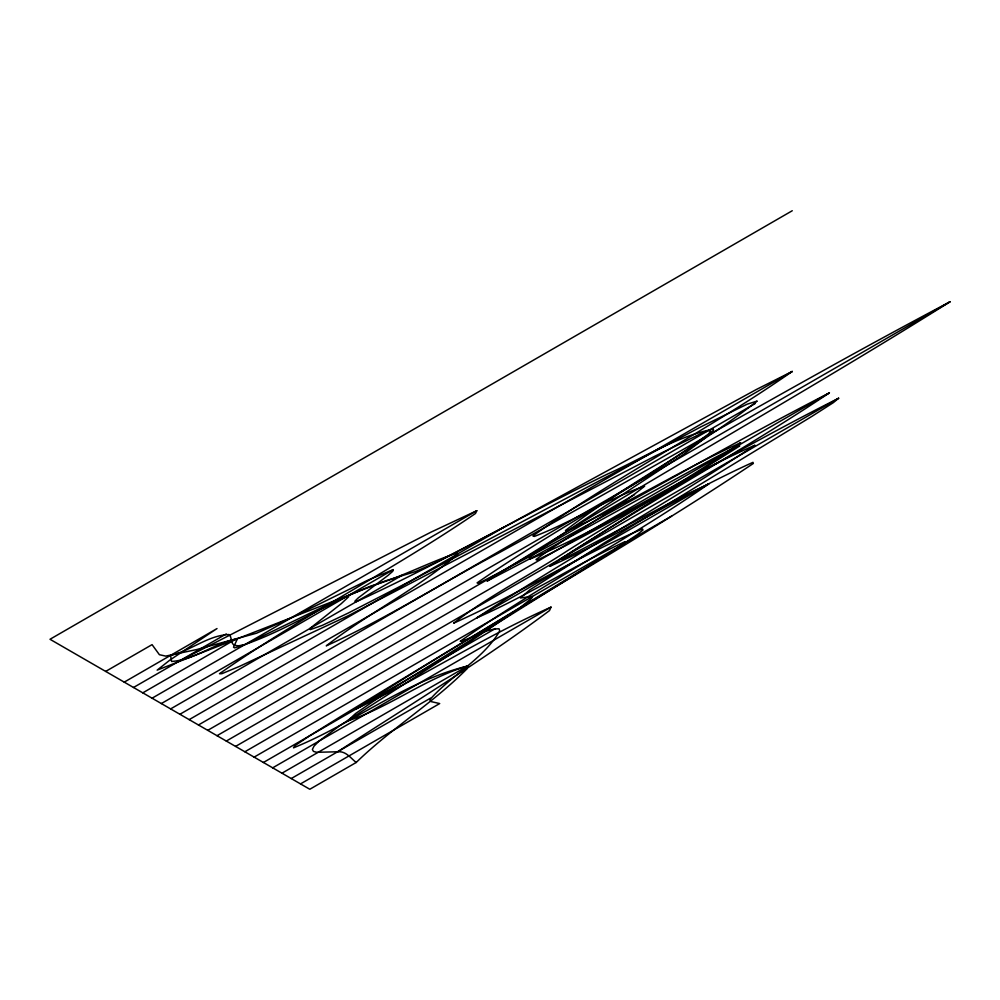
<?xml version="1.0" encoding="UTF-8"?>
<svg xmlns="http://www.w3.org/2000/svg" width="1000" height="1000" viewBox="0 0 1000 1000"><rect width="100%" height="100%" fill="white"/><g stroke="black" fill="none" stroke-linecap="round" stroke-linejoin="round"><path stroke-width="1.5" d="M105.675 671.413L152.062 644.638L159.4 654.7L165.712 656.112L196.8 649.525L256.588 633.2L291.238 617.85L367.825 580.175L393.3 569.637L392.688 571.362L388.075 575.375L358.113 598.013L354.875 601.213L356.188 601.775C441.7 562.587 523.263 515.175 607.812 473.913C642.5 458.387 675.7 436.763 713.263 429.1L713.575 430.262C638.375 486.35 554.288 529.6 477.088 582.863L478.762 583.237C597.025 522.413 711.075 453.612 829.388 392.863C738.288 453.875 641.087 505.662 549.738 566.375C619.15 535.612 683.575 493.512 752.987 462.337L753.337 463.462C623.975 549.963 486.938 624.538 356.188 708.913C422.137 677.113 483.975 636.763 551.025 607.137L549.487 610.588C481.538 661.475 408.8 705.6 337.625 751.775L316.712 752.3L313.488 751.413L312.375 749.475L314.012 746.125L319.075 741.062L340.312 725.288L466.775 643.875L519.938 607.863L531.5 598.387L532.475 596.425L520.375 597.987L529.875 589.85L604.462 542.812L812.262 416.15L833.388 402.612L838.662 398.225C736.762 449.487 639.1 508.913 537.212 560.212L536 559.575C570.913 533.3 611.013 513.787 644.663 486.112C606.525 499.325 572.112 522.038 534.338 536.425L532.888 535.913C616.25 476.575 708.438 430 792.262 371.438L756.213 389.575L504.637 526.788L434.8 563.088L415.513 571.55L385.425 580.875L157.15 670.138L169.85 660.113L217.013 628.562L124.225 682.138M792.262 210.738L50 639.275L309.8 789.262L356.188 762.487C390.913 728.6 433.05 703.188 467.125 668.675L467.525 666.062C404.938 681.263 352.825 723.863 293.488 747.837L294.938 745.638L309.8 735.7L339.588 717.15L607.425 554.487L637.438 534.5L642.975 529.963L642.475 528.925C577.675 556.35 517.888 594.525 453.638 623.188C488.575 595.887 529.513 575.55 566.788 551.175C624.275 514.4 685.013 482.113 740.7 442.725C681.363 469.513 626.138 504.85 566.6 531.188L565.462 530.5C626.6 483.55 696.7 448.587 757.212 401.05L747.125 404.2L700.987 426.812L411.85 580.35L348.288 613.038L322.25 625.388L310.262 629.637L309.8 628.562L341.175 603.75L348.738 596.7L346.912 596.425L329.425 603.837L244.85 644.638L238.575 645.837L234.688 645.375L232.55 643.725L230.413 636.287L229.037 634.538C208.363 635.15 190.763 650.8 170.613 655.35L171.575 661.475C193.875 659.912 213.525 643.925 235.562 639.275L237.013 639.775L233.525 647.15L234.562 647.887C282.863 633.375 324.913 603.663 371.875 585.7C401.163 577.325 428.1 562.638 456.875 553.038L458.25 553.562C417.887 588.888 368.525 612.888 326.25 645.85C385.5 619.05 440.8 583.7 498.25 553.237C649.275 470.262 797.613 382.212 950 301.8C797.387 397.688 639.163 484.6 487.025 581.15L535.988 555.55L713.662 458.325L736.6 446.438L739.762 445.95L560.312 558.925L562.212 559.15L576.962 551.95L683.55 495.737L708.763 483.925C628.375 539.938 540.2 585.037 460.275 641.263C473.438 638.1 485.3 628.8 499.062 628.787L499.738 631.025C482.887 659.6 451.05 675.387 429.787 699.75L431.075 701.6L439.688 703.562L300.512 783.913M179.9 660.7L431.188 532.05L476.8 510.712L475.487 513.488C392.35 570.275 301.812 615.95 219.488 673.7L221.875 673.675L239.075 666.562L348.363 615.688L653.925 456.675L700.188 433.975L708.763 430.363L710.175 430.887L708.925 434.288L705.825 437.413L683.913 454.087L553.488 540.1L533.688 554.212L529.562 557.925L529.55 559.275C607.337 527.163 678 479 754.95 445.213C664.1 505.637 567.975 557.888 476.8 617.85C527.513 595.625 574.85 565.35 625.062 541.625L625.262 542.85L606.225 555.163L381.925 695.462L355.588 713.512L347.55 720.913C389.188 707.575 425.325 678.375 467.525 666.062L281.962 773.2M133.5 687.487L226.287 633.925M142.787 692.85L235.562 639.275M152.062 698.2L476.8 510.712M161.337 703.562L393.3 569.637M170.613 708.913L402.575 575M179.9 714.275L504.637 526.788M189.175 719.625L792.262 371.438M198.45 724.987L755.15 403.575M207.738 730.337L950 301.8M217.013 735.7L634.538 494.637M226.287 741.062L829.388 392.863M235.562 746.413L838.662 398.225M244.85 751.775L708.763 483.925M254.125 757.125L671.65 516.075M263.4 762.487L495.363 628.562M272.675 767.837L551.025 607.137M291.238 778.55L430.412 698.2M337.625 751.775C345.938 750.913 350.55 758 356.188 762.487"/></g></svg>
